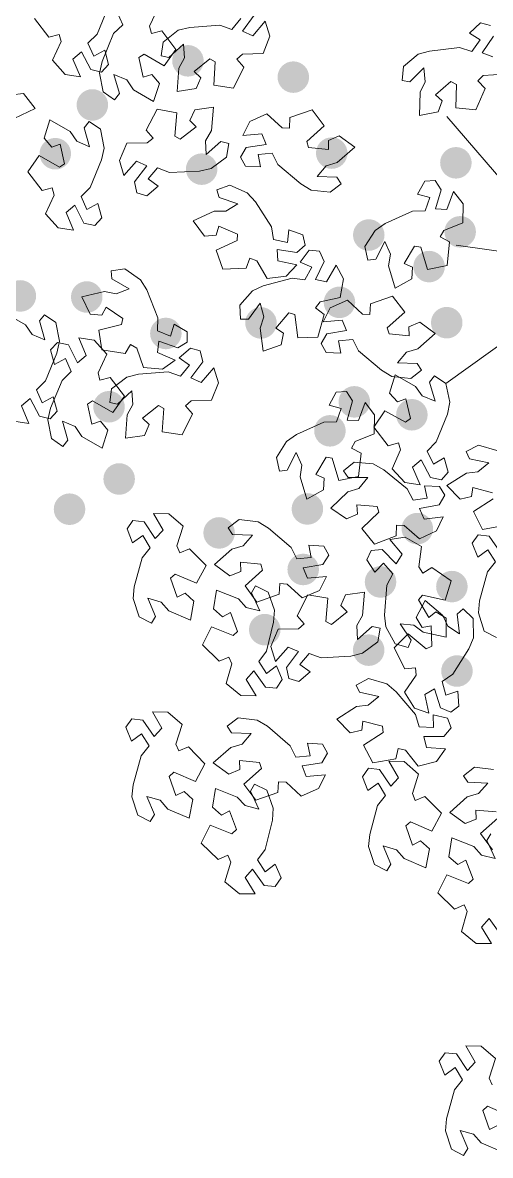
# Model space of a CAD drawing. Header units: millimetres. Extents: x 935 to 13922, y 3203 to 7816.
# Drawn here: x 4435.3 to 4487.8, y 7103.9 to 7231 of the extents above; entities that cross this region are included whole.
import ezdxf

# ---------------------------------------------------------------- set-up
doc = ezdxf.new("R2010")
doc.units = ezdxf.units.MM
doc.layers.add('ALBERI frutti - Fruit', color=7, linetype='Continuous', lineweight=5, true_color=0xfd8930)
doc.layers.add('Albero_tronco', color=7, linetype='Continuous', lineweight=5, true_color=0x846648)
doc.layers.add('ALBERO - TREE', color=96, linetype='Continuous', lineweight=5)

msp = doc.modelspace()

# ---------------------------------------------------------------- hatches: boundary and pattern name
at = {"layer": 'ALBERI frutti - Fruit', "lineweight": 30}
h = msp.add_hatch(color=256, dxfattribs=at)
h.dxf.hatch_style = 1
edge = h.paths.add_edge_path()
edge.add_arc((4442.52, 7200.18), 1.77, 0, 360)
edge = h.paths.add_edge_path()
edge.add_arc((4435.07, 7200.3), 1.77, 0, 360)
edge = h.paths.add_edge_path()
edge.add_arc((4445.02, 7187.87), 1.77, 0, 360)
edge = h.paths.add_edge_path()
edge.add_arc((4446.16, 7179.77), 1.77, 0, 360)
edge = h.paths.add_edge_path()
edge.add_arc((4469.82, 7185.17), 1.77, 0, 360)
edge = h.paths.add_edge_path()
edge.add_arc((4472.56, 7188.42), 1.77, 0, 360)
edge = h.paths.add_edge_path()
edge.add_arc((4457.38, 7173.72), 1.77, 0, 360)
edge = h.paths.add_edge_path()
edge.add_arc((4462.5, 7162.87), 1.77, 0, 360)
edge = h.paths.add_edge_path()
edge.add_arc((4466.82, 7169.62), 1.77, 0, 360)
edge = h.paths.add_edge_path()
edge.add_arc((4467.29, 7176.41), 1.77, 0, 360)
edge = h.paths.add_edge_path()
edge.add_arc((4502.47, 7184.29), 1.77, 0, 360)
edge = h.paths.add_edge_path()
edge.add_arc((4507.01, 7175.4), 1.77, 0, 360)
edge = h.paths.add_edge_path()
edge.add_arc((4510.75, 7182.28), 1.77, 0, 360)
edge = h.paths.add_edge_path()
edge.add_arc((4511.37, 7188.83), 1.77, 0, 360)
edge = h.paths.add_edge_path()
edge.add_arc((4503.12, 7190.03), 1.77, 0, 360)
edge = h.paths.add_edge_path()
edge.add_arc((4516.2, 7196.07), 1.77, 0, 360)
edge = h.paths.add_edge_path()
edge.add_arc((4505.35, 7197.44), 1.77, 0, 360)
edge = h.paths.add_edge_path()
edge.add_arc((4495.77, 7196.29), 1.77, 0, 360)
edge = h.paths.add_edge_path()
edge.add_arc((4480.95, 7203.59), 1.77, 0, 360)
edge = h.paths.add_edge_path()
edge.add_arc((4484.44, 7207.49), 1.77, 0, 360)
edge = h.paths.add_edge_path()
edge.add_arc((4503.34, 7215.09), 1.77, 0, 360)
edge = h.paths.add_edge_path()
edge.add_arc((4508.88, 7222.79), 1.77, 0, 360)
edge = h.paths.add_edge_path()
edge.add_arc((4503.05, 7218.4), 1.77, 0, 360)
edge = h.paths.add_edge_path()
edge.add_arc((4493.12, 7219.36), 1.77, 0, 360)
edge = h.paths.add_edge_path()
edge.add_arc((4487.98, 7234.83), 1.77, 0, 360)
edge = h.paths.add_edge_path()
edge.add_arc((4491.21, 7232.3), 1.77, 0, 360)
edge = h.paths.add_edge_path()
edge.add_arc((4495.81, 7227.64), 1.77, 0, 360)
edge = h.paths.add_edge_path()
edge.add_arc((4504.07, 7228.78), 1.77, 0, 360)
edge = h.paths.add_edge_path()
edge.add_arc((4465.71, 7224.84), 1.77, 0, 360)
edge = h.paths.add_edge_path()
edge.add_arc((4470.02, 7216.32), 1.77, 0, 360)
edge = h.paths.add_edge_path()
edge.add_arc((4474.18, 7207.13), 1.77, 0, 360)
edge = h.paths.add_edge_path()
edge.add_arc((4483.96, 7215.23), 1.77, 0, 360)
edge = h.paths.add_edge_path()
edge.add_arc((4462.08, 7197.27), 1.77, 0, 360)
edge = h.paths.add_edge_path()
edge.add_arc((4470.89, 7199.58), 1.77, 0, 360)
edge = h.paths.add_edge_path()
edge.add_arc((4479.02, 7186.97), 1.77, 0, 360)
edge = h.paths.add_edge_path()
edge.add_arc((4479.63, 7174.2), 1.77, 0, 360)
edge = h.paths.add_edge_path()
edge.add_arc((4483.51, 7167.7), 1.77, 0, 360)
edge = h.paths.add_edge_path()
edge.add_arc((4493.45, 7165.52), 1.77, 0, 360)
edge = h.paths.add_edge_path()
edge.add_arc((4484.08, 7158.23), 1.77, 0, 360)
edge = h.paths.add_edge_path()
edge.add_arc((4475.5, 7168.22), 1.77, 0, 360)
edge = h.paths.add_edge_path()
edge.add_arc((4474.17, 7160.57), 1.77, 0, 360)
edge = h.paths.add_edge_path()
edge.add_arc((4451.4, 7196.09), 1.77, 0, 360)
edge = h.paths.add_edge_path()
edge.add_arc((4482.93, 7197.3), 1.77, 0, 360)
edge = h.paths.add_edge_path()
edge.add_arc((4495.36, 7187.16), 1.77, 0, 360)
edge = h.paths.add_edge_path()
edge.add_arc((4443.15, 7221.72), 1.77, 0, 360)
edge = h.paths.add_edge_path()
edge.add_arc((4438.99, 7216.25), 1.77, 0, 360)
edge = h.paths.add_edge_path()
edge.add_arc((4455.42, 7214.52), 1.77, 0, 360)
edge = h.paths.add_edge_path()
edge.add_arc((4453.88, 7226.67), 1.77, 0, 360)
edge = h.paths.add_edge_path()
edge.add_arc((4467.71, 7234.37), 1.77, 0, 360)
edge = h.paths.add_edge_path()
edge.add_arc((4440.59, 7176.38), 1.77, 0, 360)

# ---------------------------------------------------------------- linework, layer by layer
at = {"layer": 'ALBERO - TREE', "lineweight": 9}
for points in [[(4444.96, 7232.78), (4443.68, 7229.66), (4442.66, 7228.66), (4443.31, 7227.19), (4444.55, 7227.88), (4444.98, 7226.26), (4444.19, 7225.41), (4442.98, 7225.69), (4442.98, 7225.69), (4441.95, 7227.69), (4440.97, 7226.87), (4441.81, 7224.89), (4440.1, 7225.15), (4438.68, 7226.73), (4439.64, 7228.82), (4439.43, 7229.63), (4438.27, 7229.32), (4438.27, 7229.32), (4436.67, 7231.42)], [(4450.54, 7232.63), (4449.57, 7230.54), (4449.78, 7229.73), (4450.94, 7230.04), (4450.94, 7230.04), (4452.53, 7227.94), (4451.23, 7226.1), (4448.96, 7227.43), (4448.38, 7227.03), (4448.86, 7224.82), (4449.83, 7225.15), (4450.68, 7224.14), (4450.02, 7222.11), (4447.76, 7223.43), (4447.02, 7224.52), (4445.58, 7225.13), (4446.18, 7223), (4445.63, 7222.3), (4444.35, 7223.18), (4443.94, 7225.29), (4444.24, 7226.61), (4445.53, 7229.72), (4446.56, 7230.72), (4445.91, 7232.19)], [(4461.33, 7231.79), (4459.99, 7229.98), (4461.16, 7229.47), (4462.56, 7231.11), (4463.09, 7229.45), (4462.31, 7227.48), (4460.01, 7227.41), (4459.38, 7226.86), (4460.17, 7225.96), (4460.17, 7225.96), (4459.01, 7223.6), (4456.78, 7223.94), (4456.95, 7226.56), (4456.34, 7226.9), (4454.57, 7225.47), (4455.31, 7224.76), (4454.79, 7223.55), (4452.67, 7223.23), (4452.84, 7225.84), (4453.48, 7226.99), (4453.38, 7228.55), (4451.74, 7227.05), (4450.88, 7227.24), (4451.09, 7228.77), (4452.79, 7230.09), (4454.1, 7230.41), (4457.45, 7230.65), (4458.81, 7230.18), (4459.83, 7231.42)], [(4489.33, 7225.17), (4487.03, 7225.01), (4486.42, 7224.43), (4487.25, 7223.57), (4487.25, 7223.57), (4486.18, 7221.16), (4483.94, 7221.41), (4484.01, 7224.03), (4483.38, 7224.35), (4481.67, 7222.86), (4482.43, 7222.18), (4481.96, 7220.94), (4479.86, 7220.54), (4479.93, 7223.16), (4480.52, 7224.33), (4480.36, 7225.88), (4478.79, 7224.33), (4477.91, 7224.48), (4478.06, 7226.02), (4479.71, 7227.4), (4481.01, 7227.77), (4484.35, 7228.15), (4485.73, 7227.73), (4486.7, 7229.01), (4485.5, 7229.76), (4486.72, 7230.92), (4487.84, 7230.64)], [(4488.18, 7229.44), (4486.91, 7227.57), (4488.1, 7227.12)], [(4434.11, 7222.87), (4435.43, 7223), (4436.74, 7221.31), (4434.37, 7220.19)], [(4433.38, 7198.38), (4435.65, 7197.06), (4436.39, 7195.97), (4437.83, 7195.37), (4437.22, 7197.5), (4437.77, 7198.19), (4439.05, 7197.32), (4439.47, 7195.21), (4439.18, 7193.89), (4437.9, 7190.78), (4436.88, 7189.77), (4437.53, 7188.31), (4438.77, 7189), (4439.2, 7187.38), (4438.41, 7186.52), (4437.2, 7186.81), (4437.2, 7186.81), (4436.17, 7188.81), (4435.19, 7187.99), (4436.03, 7186.01), (4434.32, 7186.27)], [(4488.05, 7178.23), (4485.86, 7178.81), (4485.72, 7177.8), (4484.43, 7177.5), (4482.93, 7179.02), (4485.14, 7180.43), (4486.44, 7180.58), (4487.65, 7181.58), (4485.47, 7182.03), (4485.11, 7182.84), (4486.48, 7183.57), (4488.54, 7182.97)], [(4489.56, 7174.58), (4486.96, 7174.12), (4485.93, 7176.12), (4488.14, 7177.53)], [(4488.53, 7162), (4487.15, 7162.71), (4486.48, 7164.75), (4486.61, 7166.1), (4487.49, 7169.34), (4488.39, 7170.47), (4487.56, 7171.84), (4486.41, 7171.01), (4485.79, 7172.56), (4486.47, 7173.51), (4487.71, 7173.37), (4487.71, 7173.37), (4488.97, 7171.51)], [(4488.47, 7142.42), (4486.21, 7142.64), (4486.24, 7141.62), (4485.01, 7141.12), (4483.28, 7142.38), (4485.24, 7144.12), (4486.5, 7144.49), (4487.53, 7145.67), (4485.31, 7145.75), (4484.82, 7146.49), (4486.06, 7147.44), (4488.19, 7147.18)], [(4488.05, 7138.19), (4486.71, 7140), (4488.67, 7141.74)], [(4488.99, 7128.63), (4487.68, 7130.46), (4486.84, 7129.51), (4487.96, 7127.67), (4486.23, 7127.68), (4484.59, 7129.03), (4485.23, 7131.24), (4484.9, 7132.01), (4483.81, 7131.53), (4483.81, 7131.53), (4481.92, 7133.37), (4482.93, 7135.38), (4485.37, 7134.41), (4485.88, 7134.89), (4485.07, 7137.01), (4484.17, 7136.53), (4483.18, 7137.4), (4483.52, 7139.52), (4485.96, 7138.54), (4486.85, 7137.58), (4488.37, 7137.19), (4487.45, 7139.21), (4487.89, 7139.98)], [(4489.21, 7104.26), (4486.8, 7105.3), (4485.93, 7106.28), (4484.43, 7106.71), (4485.29, 7104.67), (4484.83, 7103.91), (4483.45, 7104.62), (4482.78, 7106.66), (4482.91, 7108), (4483.8, 7111.25), (4484.69, 7112.38), (4483.86, 7113.75), (4482.72, 7112.91), (4482.1, 7114.47), (4482.77, 7115.41), (4484.01, 7115.28), (4484.01, 7115.28), (4485.28, 7113.42), (4486.14, 7114.35), (4485.07, 7116.21), (4486.8, 7116.16), (4488.4, 7114.77), (4487.71, 7112.58), (4488.02, 7111.8)], [(4489.91, 7108.38), (4487.49, 7109.41), (4486.97, 7108.94), (4487.72, 7106.81), (4488.64, 7107.26)]]:
    msp.add_lwpolyline(points, dxfattribs=at)
for points in [[(4458.21, 7215.87), (4456.47, 7214.6), (4455.16, 7214.31), (4451.8, 7214.15), (4450.45, 7214.65), (4449.4, 7213.44), (4450.55, 7212.61), (4449.26, 7211.54), (4448.15, 7211.88), (4447.9, 7213.11), (4447.9, 7213.11), (4449.28, 7214.89), (4448.12, 7215.42), (4446.68, 7213.82), (4446.19, 7215.49), (4447.02, 7217.44), (4449.32, 7217.46), (4449.97, 7217.99), (4449.2, 7218.91), (4449.2, 7218.91), (4450.42, 7221.24), (4452.63, 7220.85), (4452.4, 7218.23), (4453.01, 7217.88), (4454.81, 7219.26), (4454.09, 7219.98), (4454.64, 7221.19), (4456.76, 7221.46), (4456.53, 7218.85), (4455.86, 7217.71), (4455.92, 7216.15), (4457.59, 7217.61), (4458.46, 7217.4)], [(4469.85, 7211.93), (4467.72, 7212.18), (4466.56, 7212.87), (4463.99, 7215.05), (4463.35, 7216.33), (4461.75, 7216.16), (4462.02, 7214.77), (4460.35, 7214.87), (4459.78, 7215.88), (4460.43, 7216.95), (4460.43, 7216.95), (4462.65, 7217.3), (4462.17, 7218.48), (4460.03, 7218.3), (4460.81, 7219.85), (4462.75, 7220.71), (4464.44, 7219.15), (4465.27, 7219.1), (4465.33, 7220.3), (4465.33, 7220.3), (4467.82, 7221.17), (4469.17, 7219.37), (4467.22, 7217.62), (4467.42, 7216.94), (4469.67, 7216.72), (4469.65, 7217.74), (4470.87, 7218.25), (4472.61, 7217), (4470.65, 7215.25), (4469.39, 7214.88), (4468.37, 7213.7), (4470.59, 7213.61), (4471.08, 7212.88)], [(4444.06, 7218.99), (4444.48, 7216.88), (4444.18, 7215.56), (4442.91, 7212.45), (4441.88, 7211.44), (4442.54, 7209.98), (4443.77, 7210.67), (4444.2, 7209.05), (4443.42, 7208.19), (4442.2, 7208.47), (4442.2, 7208.47), (4441.17, 7210.48), (4440.2, 7209.65), (4441.04, 7207.68), (4439.32, 7207.94), (4437.9, 7209.52), (4438.86, 7211.61), (4438.65, 7212.42), (4437.5, 7212.11), (4437.5, 7212.11), (4435.9, 7214.2), (4437.19, 7216.04), (4439.46, 7214.73), (4440.04, 7215.12), (4439.55, 7217.34), (4438.59, 7217), (4437.73, 7218.01), (4438.39, 7220.04), (4440.65, 7218.73), (4441.4, 7217.64), (4442.84, 7217.03), (4442.23, 7219.17), (4442.78, 7219.86)], [(4458.58, 7212.74), (4460.54, 7211.87), (4461.45, 7210.87), (4463.26, 7208.04), (4463.5, 7206.62), (4465.07, 7206.31), (4465.22, 7207.72), (4466.79, 7207.14), (4467.04, 7206.01), (4466.11, 7205.18), (4466.11, 7205.18), (4463.88, 7205.49), (4463.99, 7204.22), (4466.09, 7203.77), (4464.89, 7202.51), (4462.78, 7202.26), (4461.63, 7204.25), (4460.84, 7204.54), (4460.43, 7203.42), (4460.43, 7203.42), (4457.8, 7203.31), (4457.04, 7205.43), (4459.42, 7206.53), (4459.43, 7207.23), (4457.34, 7208.11), (4457.06, 7207.12), (4455.74, 7207), (4454.45, 7208.71), (4456.83, 7209.8), (4458.15, 7209.79), (4459.47, 7210.62), (4457.38, 7211.35), (4457.12, 7212.2)], [(4473.75, 7205.83), (4474.89, 7207.65), (4476.01, 7208.41), (4479.07, 7209.8), (4480.51, 7209.83), (4481.03, 7211.35), (4479.66, 7211.7), (4480.46, 7213.17), (4481.62, 7213.25), (4482.31, 7212.21), (4482.31, 7212.21), (4481.68, 7210.05), (4482.96, 7209.98), (4483.7, 7212), (4484.77, 7210.63), (4484.72, 7208.51), (4482.59, 7207.65), (4482.19, 7206.91), (4483.25, 7206.35), (4483.25, 7206.35), (4482.98, 7203.72), (4480.77, 7203.27), (4480.02, 7205.78), (4479.32, 7205.89), (4478.16, 7203.94), (4479.1, 7203.53), (4479.03, 7202.21), (4477.16, 7201.17), (4476.41, 7203.69), (4476.62, 7204.99), (4475.98, 7206.41), (4474.96, 7204.44), (4474.09, 7204.32)], [(4459.7, 7199.25), (4461.12, 7200.86), (4462.34, 7201.43), (4465.59, 7202.31), (4467.01, 7202.12), (4467.77, 7203.53), (4466.47, 7204.09), (4467.5, 7205.42), (4468.65, 7205.32), (4469.17, 7204.18), (4469.17, 7204.18), (4468.21, 7202.14), (4469.45, 7201.87), (4470.51, 7203.74), (4471.35, 7202.22), (4470.96, 7200.13), (4468.72, 7199.62), (4468.21, 7198.96), (4469.16, 7198.23), (4469.16, 7198.23), (4468.47, 7195.69), (4466.22, 7195.6), (4465.88, 7198.2), (4465.21, 7198.42), (4463.76, 7196.68), (4464.61, 7196.12), (4464.34, 7194.83), (4462.32, 7194.1), (4461.99, 7196.7), (4462.4, 7197.95), (4462, 7199.47), (4460.68, 7197.68), (4459.79, 7197.7)], [(4446.8, 7203.35), (4448.56, 7202.12), (4449.26, 7200.97), (4450.49, 7197.84), (4450.45, 7196.4), (4451.94, 7195.8), (4452.35, 7197.15), (4453.78, 7196.27), (4453.81, 7195.12), (4452.73, 7194.48), (4452.73, 7194.48), (4450.61, 7195.21), (4450.47, 7193.94), (4452.45, 7193.1), (4451.03, 7192.1), (4448.91, 7192.26), (4448.16, 7194.43), (4447.44, 7194.87), (4446.83, 7193.84), (4446.83, 7193.84), (4444.22, 7194.25), (4443.88, 7196.47), (4446.43, 7197.09), (4446.58, 7197.78), (4444.69, 7199.04), (4444.23, 7198.13), (4442.91, 7198.26), (4441.98, 7200.19), (4444.52, 7200.8), (4445.81, 7200.53), (4447.27, 7201.09), (4445.35, 7202.21), (4445.27, 7203.1)], [(4478.89, 7191.03), (4476.75, 7191.28), (4475.59, 7191.97), (4473.03, 7194.15), (4472.38, 7195.43), (4470.79, 7195.26), (4471.06, 7193.87), (4469.39, 7193.97), (4468.82, 7194.98), (4469.46, 7196.05), (4469.46, 7196.05), (4471.69, 7196.41), (4471.21, 7197.59), (4469.07, 7197.4), (4469.85, 7198.95), (4471.79, 7199.81), (4473.48, 7198.25), (4474.31, 7198.2), (4474.37, 7199.4), (4474.37, 7199.4), (4476.86, 7200.27), (4478.21, 7198.47), (4476.26, 7196.72), (4476.46, 7196.04), (4478.71, 7195.82), (4478.69, 7196.85), (4479.91, 7197.35), (4481.65, 7196.1), (4479.69, 7194.35), (4478.43, 7193.98), (4477.41, 7192.8), (4479.62, 7192.72), (4480.11, 7191.98)], [(4438.57, 7184.3), (4438.16, 7186.41), (4438.46, 7187.72), (4439.75, 7190.83), (4440.78, 7191.84), (4440.13, 7193.3), (4438.89, 7192.62), (4438.47, 7194.24), (4439.25, 7195.09), (4440.47, 7194.81), (4440.47, 7194.81), (4441.49, 7192.8), (4442.46, 7193.62), (4441.63, 7195.6), (4443.35, 7195.33), (4444.76, 7193.75), (4443.79, 7191.66), (4444, 7190.85), (4445.16, 7191.16), (4445.16, 7191.16), (4446.75, 7189.06), (4445.45, 7187.22), (4443.18, 7188.54), (4442.6, 7188.15), (4443.08, 7185.93), (4444.05, 7186.27), (4444.9, 7185.26), (4444.24, 7183.22), (4441.98, 7184.55), (4441.24, 7185.64), (4439.8, 7186.25), (4440.4, 7184.11), (4439.85, 7183.42)], [(4445.31, 7189.89), (4447.01, 7191.2), (4448.32, 7191.53), (4451.67, 7191.77), (4453.03, 7191.3), (4454.05, 7192.54), (4452.89, 7193.34), (4454.15, 7194.45), (4455.26, 7194.13), (4455.55, 7192.91), (4455.55, 7192.91), (4454.21, 7191.1), (4455.38, 7190.59), (4456.78, 7192.22), (4457.31, 7190.57), (4456.53, 7188.6), (4454.23, 7188.53), (4453.6, 7187.98), (4454.39, 7187.08), (4454.39, 7187.08), (4453.23, 7184.71), (4451, 7185.06), (4451.17, 7187.67), (4450.56, 7188.02), (4448.79, 7186.59), (4449.53, 7185.88), (4449.01, 7184.66), (4446.89, 7184.34), (4447.06, 7186.96), (4447.7, 7188.11), (4447.6, 7189.67), (4445.96, 7188.17), (4445.1, 7188.35)], [(4482.83, 7190.47), (4483.27, 7188.37), (4483, 7187.05), (4481.76, 7183.92), (4480.75, 7182.89), (4481.43, 7181.44), (4482.65, 7182.14), (4483.1, 7180.53), (4482.33, 7179.66), (4481.11, 7179.93), (4481.11, 7179.93), (4480.05, 7181.92), (4479.09, 7181.08), (4479.96, 7179.12), (4478.24, 7179.36), (4476.8, 7180.92), (4477.73, 7183.02), (4477.51, 7183.83), (4476.36, 7183.5), (4476.36, 7183.5), (4474.73, 7185.57), (4476, 7187.43), (4478.29, 7186.15), (4478.86, 7186.55), (4478.34, 7188.76), (4477.39, 7188.41), (4476.51, 7189.4), (4477.14, 7191.45), (4479.42, 7190.16), (4480.18, 7189.08), (4481.63, 7188.5), (4480.99, 7190.62), (4481.54, 7191.32)], [(4463.81, 7182.16), (4464.95, 7183.98), (4466.07, 7184.74), (4469.13, 7186.13), (4470.57, 7186.16), (4471.09, 7187.68), (4469.72, 7188.03), (4470.52, 7189.5), (4471.67, 7189.58), (4472.37, 7188.54), (4472.37, 7188.54), (4471.74, 7186.38), (4473.02, 7186.31), (4473.76, 7188.33), (4474.83, 7186.96), (4474.78, 7184.84), (4472.65, 7183.98), (4472.25, 7183.24), (4473.31, 7182.68), (4473.31, 7182.68), (4473.04, 7180.05), (4470.83, 7179.6), (4470.08, 7182.11), (4469.38, 7182.22), (4468.22, 7180.27), (4469.16, 7179.86), (4469.09, 7178.54), (4467.22, 7177.5), (4466.47, 7180.02), (4466.67, 7181.32), (4466.04, 7182.74), (4465.02, 7180.77), (4464.14, 7180.65)], [(4472.55, 7181.65), (4474.69, 7181.45), (4475.87, 7180.79), (4478.49, 7178.68), (4479.16, 7177.41), (4480.75, 7177.62), (4480.44, 7179), (4482.12, 7178.94), (4482.71, 7177.95), (4482.09, 7176.87), (4482.09, 7176.87), (4479.88, 7176.45), (4480.39, 7175.28), (4482.52, 7175.52), (4481.78, 7173.95), (4479.87, 7173.04), (4478.14, 7174.56), (4477.3, 7174.59), (4477.27, 7173.39), (4477.27, 7173.39), (4474.81, 7172.46), (4473.41, 7174.23), (4475.32, 7176.03), (4475.11, 7176.7), (4472.84, 7176.86), (4472.9, 7175.84), (4471.68, 7175.3), (4469.92, 7176.51), (4471.83, 7178.31), (4473.08, 7178.71), (4474.07, 7179.92), (4471.85, 7179.94), (4471.35, 7180.67)], [(4448.4, 7164.31), (4447.73, 7166.35), (4447.86, 7167.69), (4448.74, 7170.94), (4449.64, 7172.06), (4448.81, 7173.44), (4447.66, 7172.6), (4447.04, 7174.16), (4447.71, 7175.1), (4448.96, 7174.97), (4448.96, 7174.97), (4450.22, 7173.11), (4451.09, 7174.04), (4450.01, 7175.9), (4451.75, 7175.85), (4453.35, 7174.46), (4452.65, 7172.27), (4452.96, 7171.49), (4454.07, 7171.94), (4454.07, 7171.94), (4455.91, 7170.06), (4454.85, 7168.07), (4452.44, 7169.1), (4451.91, 7168.63), (4452.67, 7166.5), (4453.58, 7166.95), (4454.56, 7166.06), (4454.16, 7163.95), (4451.75, 7164.98), (4450.88, 7165.97), (4449.37, 7166.4), (4450.24, 7164.35), (4449.78, 7163.6)], [(4459.64, 7175.22), (4461.77, 7174.96), (4462.92, 7174.27), (4465.48, 7172.09), (4466.12, 7170.8), (4467.72, 7170.96), (4467.45, 7172.35), (4469.12, 7172.25), (4469.69, 7171.24), (4469.04, 7170.17), (4469.04, 7170.17), (4466.82, 7169.82), (4467.29, 7168.64), (4469.43, 7168.82), (4468.65, 7167.27), (4466.71, 7166.42), (4465.02, 7167.98), (4464.19, 7168.03), (4464.12, 7166.84), (4464.12, 7166.84), (4461.63, 7165.97), (4460.29, 7167.78), (4462.24, 7169.53), (4462.05, 7170.2), (4459.79, 7170.43), (4459.82, 7169.41), (4458.59, 7168.91), (4456.86, 7170.17), (4458.82, 7171.91), (4460.08, 7172.27), (4461.11, 7173.45), (4458.89, 7173.54), (4458.4, 7174.28)], [(4477.13, 7161.29), (4476.09, 7163.17), (4475.96, 7164.51), (4476.22, 7167.86), (4476.89, 7169.14), (4475.82, 7170.33), (4474.85, 7169.3), (4473.95, 7170.71), (4474.43, 7171.76), (4475.68, 7171.86), (4475.68, 7171.86), (4477.27, 7170.27), (4477.94, 7171.35), (4476.54, 7172.98), (4478.25, 7173.26), (4480.09, 7172.19), (4479.81, 7169.9), (4480.26, 7169.2), (4481.27, 7169.85), (4481.27, 7169.85), (4483.43, 7168.35), (4482.76, 7166.19), (4480.2, 7166.75), (4479.77, 7166.2), (4480.91, 7164.24), (4481.72, 7164.86), (4482.85, 7164.16), (4482.85, 7162.02), (4480.29, 7162.58), (4479.25, 7163.39), (4477.7, 7163.52), (4478.93, 7161.68), (4478.62, 7160.85)], [(4462.87, 7167.09), (4463.59, 7165.07), (4463.49, 7163.72), (4462.69, 7160.45), (4461.82, 7159.31), (4462.69, 7157.95), (4463.81, 7158.82), (4464.47, 7157.28), (4463.82, 7156.32), (4462.57, 7156.42), (4462.57, 7156.42), (4461.26, 7158.25), (4460.42, 7157.29), (4461.54, 7155.46), (4459.81, 7155.47), (4458.17, 7156.82), (4458.81, 7159.03), (4458.48, 7159.8), (4457.39, 7159.32), (4457.39, 7159.32), (4455.5, 7161.16), (4456.51, 7163.17), (4458.95, 7162.2), (4459.46, 7162.68), (4458.65, 7164.8), (4457.75, 7164.32), (4456.75, 7165.19), (4457.1, 7167.3), (4459.54, 7166.33), (4460.43, 7165.37), (4461.94, 7164.98), (4461.03, 7167), (4461.47, 7167.77)], [(4475.21, 7161.51), (4473.49, 7160.22), (4472.18, 7159.91), (4468.82, 7159.7), (4467.47, 7160.19), (4466.43, 7158.96), (4467.59, 7158.15), (4466.32, 7157.06), (4465.21, 7157.39), (4464.94, 7158.61), (4464.94, 7158.61), (4466.29, 7160.41), (4465.13, 7160.92), (4463.71, 7159.31), (4463.2, 7160.97), (4464, 7162.93), (4466.3, 7162.98), (4466.94, 7163.52), (4466.16, 7164.42), (4466.16, 7164.42), (4467.35, 7166.78), (4469.57, 7166.41), (4469.37, 7163.8), (4469.98, 7163.44), (4471.76, 7164.85), (4471.04, 7165.57), (4471.57, 7166.78), (4473.69, 7167.08), (4473.49, 7164.46), (4472.84, 7163.32), (4472.92, 7161.76), (4474.57, 7163.24), (4475.44, 7163.04)], [(4485.9, 7164.11), (4485.94, 7161.96), (4485.42, 7160.72), (4483.62, 7157.88), (4482.43, 7157.06), (4482.82, 7155.51), (4484.16, 7155.97), (4484.3, 7154.3), (4483.38, 7153.6), (4482.23, 7154.09), (4482.23, 7154.09), (4481.57, 7156.24), (4480.46, 7155.6), (4480.94, 7153.51), (4479.3, 7154.06), (4478.18, 7155.86), (4479.49, 7157.76), (4479.42, 7158.59), (4478.23, 7158.48), (4478.23, 7158.48), (4477.02, 7160.83), (4478.62, 7162.41), (4480.62, 7160.72), (4481.27, 7161.01), (4481.17, 7163.28), (4480.16, 7163.11), (4479.49, 7164.25), (4480.5, 7166.14), (4482.5, 7164.45), (4483.04, 7163.25), (4484.35, 7162.4), (4484.12, 7164.61), (4484.79, 7165.2)], [(4474.15, 7157.38), (4476.21, 7156.78), (4477.24, 7155.91), (4479.42, 7153.35), (4479.84, 7151.97), (4481.44, 7151.88), (4481.4, 7153.3), (4483.03, 7152.93), (4483.43, 7151.84), (4482.62, 7150.89), (4482.62, 7150.89), (4480.37, 7150.9), (4480.65, 7149.66), (4482.79, 7149.49), (4481.77, 7148.09), (4479.72, 7147.56), (4478.3, 7149.37), (4477.49, 7149.55), (4477.23, 7148.39), (4477.23, 7148.39), (4474.63, 7147.93), (4473.6, 7149.93), (4475.81, 7151.34), (4475.72, 7152.04), (4473.53, 7152.62), (4473.39, 7151.61), (4472.1, 7151.31), (4470.59, 7152.83), (4472.81, 7154.24), (4474.11, 7154.39), (4475.31, 7155.39), (4473.14, 7155.84), (4472.78, 7156.65)], [(4448.27, 7142.08), (4447.6, 7144.11), (4447.73, 7145.46), (4448.62, 7148.7), (4449.51, 7149.83), (4448.68, 7151.2), (4447.54, 7150.37), (4446.92, 7151.92), (4447.59, 7152.87), (4448.83, 7152.73), (4448.83, 7152.73), (4450.1, 7150.87), (4450.96, 7151.81), (4449.89, 7153.67), (4451.62, 7153.62), (4453.22, 7152.23), (4452.53, 7150.03), (4452.84, 7149.26), (4453.94, 7149.71), (4453.94, 7149.71), (4455.79, 7147.82), (4454.72, 7145.84), (4452.31, 7146.87), (4451.78, 7146.4), (4452.54, 7144.26), (4453.46, 7144.72), (4454.43, 7143.82), (4454.03, 7141.72), (4451.62, 7142.75), (4450.75, 7143.74), (4449.25, 7144.16), (4450.11, 7142.12), (4449.65, 7141.36)], [(4459.51, 7152.99), (4461.64, 7152.73), (4462.8, 7152.04), (4465.36, 7149.85), (4466, 7148.56), (4467.59, 7148.73), (4467.32, 7150.12), (4469, 7150.02), (4469.56, 7149.01), (4468.91, 7147.94), (4468.91, 7147.94), (4466.69, 7147.59), (4467.17, 7146.41), (4469.31, 7146.59), (4468.52, 7145.04), (4466.58, 7144.18), (4464.89, 7145.75), (4464.06, 7145.8), (4463.99, 7144.61), (4463.99, 7144.61), (4461.5, 7143.74), (4460.16, 7145.55), (4462.12, 7147.29), (4461.92, 7147.97), (4459.67, 7148.19), (4459.69, 7147.17), (4458.46, 7146.67), (4456.73, 7147.93), (4458.69, 7149.67), (4459.96, 7150.04), (4460.98, 7151.22), (4458.77, 7151.31), (4458.28, 7152.05)], [(4474.82, 7136.52), (4474.15, 7138.56), (4474.28, 7139.91), (4475.16, 7143.15), (4476.06, 7144.28), (4475.23, 7145.65), (4474.08, 7144.82), (4473.46, 7146.37), (4474.14, 7147.32), (4475.38, 7147.18), (4475.38, 7147.18), (4476.64, 7145.32), (4477.51, 7146.26), (4476.43, 7148.12), (4478.17, 7148.07), (4479.77, 7146.67), (4479.07, 7144.48), (4479.38, 7143.7), (4480.49, 7144.15), (4480.49, 7144.15), (4482.34, 7142.27), (4481.27, 7140.28), (4478.86, 7141.31), (4478.33, 7140.85), (4479.09, 7138.71), (4480, 7139.17), (4480.98, 7138.27), (4480.58, 7136.17), (4478.17, 7137.2), (4477.3, 7138.19), (4475.79, 7138.61), (4476.66, 7136.57), (4476.2, 7135.81)], [(4462.74, 7144.85), (4463.46, 7142.83), (4463.37, 7141.49), (4462.56, 7138.22), (4461.7, 7137.07), (4462.56, 7135.72), (4463.68, 7136.58), (4464.34, 7135.04), (4463.69, 7134.08), (4462.45, 7134.18), (4462.45, 7134.18), (4461.14, 7136.01), (4460.29, 7135.06), (4461.41, 7133.23), (4459.68, 7133.23), (4458.04, 7134.58), (4458.69, 7136.79), (4458.36, 7137.56), (4457.26, 7137.09), (4457.26, 7137.09), (4455.37, 7138.92), (4456.38, 7140.93), (4458.82, 7139.97), (4459.34, 7140.44), (4458.53, 7142.56), (4457.63, 7142.08), (4456.63, 7142.96), (4456.98, 7145.07), (4459.41, 7144.1), (4460.31, 7143.13), (4461.82, 7142.74), (4460.9, 7144.76), (4461.35, 7145.53)]]:
    msp.add_lwpolyline(points, close=True, dxfattribs=at)
at = {"layer": 'Albero_tronco', "lineweight": 9}
for p, q in [((4495.72, 7205.57), (4482.94, 7220.42)), ((4491.52, 7204.93), (4483.98, 7205.99)), ((4499.08, 7202.17), (4482.83, 7190.47))]:
    msp.add_line(p, q, dxfattribs=at)

doc.saveas('drawing.dxf')
